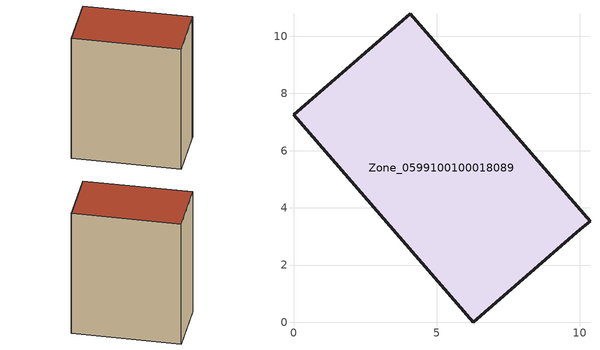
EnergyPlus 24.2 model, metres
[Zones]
Zone_0599100100018089
 floor ground (C_G): 4.08,10.79 10.36,3.54 10.01,3.25 6.28,0 0,7.25 z2.76
 wall outside (C_F): 6.28,0 10.01,3.25 10.36,3.54 4.08,10.79 0,7.25 6.28,0 z2.76:14.86
 roof outside (C_R): 10.36,3.54 4.08,10.79 0,7.25 6.28,0 10.01,3.25 z14.86
[BUILDING]
Pand.0599100100018089: North Axis=0; Terrain=City; Loads Convergence Tolerance Value=0.04; Temperature Convergence Tolerance Value=0.4; Solar Distribution=FullExterior; Maximum Number of Warmup Days=25; Minimum Number of Warmup Days=1
[Site:Location]
Rotterdam.The.Hague.AP_ZH_NLD Design_Conditions: Latitude=51.96; Longitude=4.45; Time Zone=1; Elevation=-4.5
[SITE:GROUNDTEMPERATURE:BUILDINGSURFACE]
18, 18, 18, 18, 18, 18, 18, 18, 18, 18, 18, 18
[MATERIAL] Thermal Absorptance=0.9; Solar Absorptance=0.7; Visible Absorptance=0.7
Name | Roughness | Thickness | Conductivity | Density | Specific Heat
G.TI.2015-2018 | MediumSmooth | 0.15 | 0.0428571 | 540 | 1210
F.TI.2015-2018 | Rough | 0.3 | 0.0666667 | 1920 | 840
R.TI.2015-2018 | MediumRough | 0.2 | 0.0333333 | 1500 | 1000
[CONSTRUCTION]
C_G: G.TI.2015-2018
C_F: F.TI.2015-2018
C_R: R.TI.2015-2018
[ZONE]
Zone_0599100100018089: Type=1; Multiplier=1; Ceiling Height=Autocalculate; Volume=Autocalculate; Floor Area=autocalculate; Part of Total Floor Area=Yes
[ZONEINFILTRATION:DESIGNFLOWRATE]
Infil_Zone_0599100100018089: Zone or ZoneList or Space or SpaceList=Zone_0599100100018089; Schedule=AlwaysOn; Design Flow Rate Calculation Method=Flow/Area; Flow Rate per Floor Area=0.0015; Constant Term Coefficient=1; Temperature Term Coefficient=0; Velocity Term Coefficient=0; Velocity Squared Term Coefficient=0
[HVACTEMPLATE:ZONE:IDEALLOADSAIRSYSTEM]
Zone_0599100100018089: Maximum Heating Supply Air Temperature=50; Minimum Cooling Supply Air Temperature=13; Maximum Heating Supply Air Humidity Ratio=0.0156; Minimum Cooling Supply Air Humidity Ratio=0.0077; Heating Limit=NoLimit; Cooling Limit=NoLimit; Dehumidification Control Type=ConstantSensibleHeatRatio; Cooling Sensible Heat Ratio=0.7; Dehumidification Setpoint=60; Humidification Control Type=None; Humidification Setpoint=30; Outdoor Air Method=None; Outdoor Air Flow Rate per Person=0.00944; Outdoor Air Flow Rate per Zone Floor Area=0; Outdoor Air Flow Rate per Zone=0; Demand Controlled Ventilation Type=None; Outdoor Air Economizer Type=NoEconomizer; Heat Recovery Type=None; Sensible Heat Recovery Effectiveness=0.7; Latent Heat Recovery Effectiveness=0.65
[ZONECONTROL:THERMOSTAT]
ThermostatControl_Zone_0599100100018089: Zone or ZoneList=Zone_0599100100018089; Control Type Schedule=DualSetpointControlType; Control 1=Thermostat_Zone_0599100100018089; Temperature Difference Between Cutout And Setpoint=0
[THERMOSTATSETPOINT:DUALSETPOINT]
Thermostat_Zone_0599100100018089: Heating Setpoint Temperature Schedule=HeatingSetpoint_Zone_0599100100018089; Cooling Setpoint Temperature Schedule=CoolingSetpoint_Zone_0599100100018089
[SCHEDULE:COMPACT]
HeatingSetpoint_Zone_0599100100018089: Through: 12/31, For: AllDays, Until: 24:00, 21
CoolingSetpoint_Zone_0599100100018089: Through: 12/31, For: AllDays, Until: 24:00, 24
DualSetpointControlType: Through: 12/31, For: AllDays, Until: 24:00, 4
AlwaysOn: Through: 12/31, For: AllDays, Until: 24:00, 1
